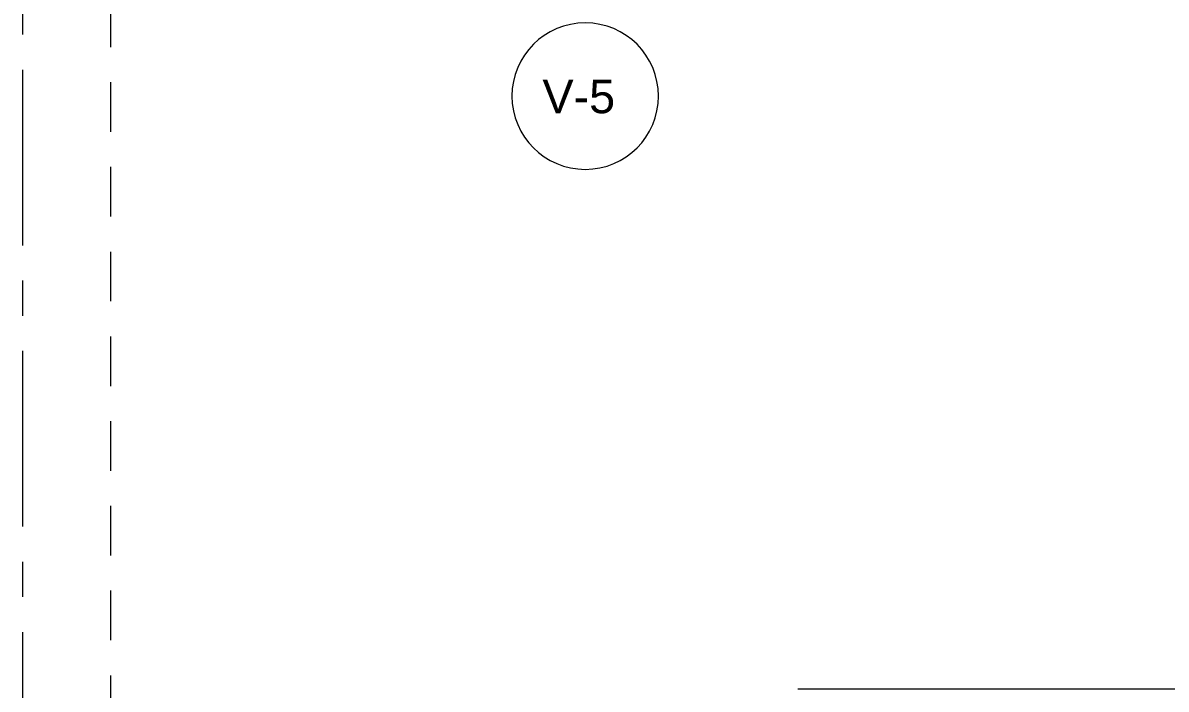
# Model space of a CAD drawing. Header units: inches. Extents: x -38 to 5698, y -33 to 92.
# Drawn here: x 115.82 to 119.073, y 27.388 to 29.283 of the extents above; entities that cross this region are included whole.
import ezdxf

# ---------------------------------------------------------------- set-up
doc = ezdxf.new("R2010")
doc.units = ezdxf.units.IN
doc.header["$MEASUREMENT"] = 0
doc.linetypes.add('Hidden Line', pattern=[0.195611, 0.141111, -0.0545])
doc.linetypes.add('Punto & Raya', pattern=[0.65, 0.5, -0.075, 0, -0.075])
for name, color, linetype in [('02 _ ARQ _ ALB _ Ejes Generales', 7, 'Continuous'), ('02 _ ARQ _ ALB _ Muros Interiores', 7, 'Continuous'), ('08 _ STR _ EXT _ 09 Vigas', 7, 'Continuous'), ('Interior - Escaleras & Barandillas', 7, 'Continuous')]:
    doc.layers.add(name, color=color, linetype=linetype)
doc.styles.add('Estilo_Generado_4', font='swisse.ttf')

msp = doc.modelspace()

# ---------------------------------------------------------------- linework, layer by layer
at = {"layer": '02 _ ARQ _ ALB _ Ejes Generales', "color": 252, "linetype": 'Punto & Raya', "lineweight": 13}
msp.add_line((115.82, 3.05), (115.82, 44.9), dxfattribs=at)
at = {"layer": '02 _ ARQ _ ALB _ Muros Interiores', "color": 251, "linetype": 'Continuous', "lineweight": 13, "flags": 128}
msp.add_lwpolyline([(117.2115, 29.075, 1), (117.6284, 29.075, 1)], format="xyb", close=True, dxfattribs=at)
at = {"layer": '08 _ STR _ EXT _ 09 Vigas', "color": 251, "linetype": 'Hidden Line', "lineweight": 13}
msp.add_line((116.07, 17.4), (116.07, 29.7), dxfattribs=at)
at = {"layer": 'Interior - Escaleras & Barandillas', "color": 161, "linetype": 'Continuous', "lineweight": 13}
msp.add_line((131.82, 27.3875), (118.0251, 27.3875), dxfattribs=at)

# ---------------------------------------------------------------- texts
at = {"layer": '02 _ ARQ _ ALB _ Muros Interiores', "color": 251, "lineweight": 25, "insert": (117.2984, 29.025), "char_height": 0.095, "attachment_point": 7, "style": 'Estilo_Generado_4'}
msp.add_mtext('\\A1;{\\pql;\\pt0;\\fSwis721 Ex BT|b0|i0|c0|p34;V-5\\fSwis721 Ex BT|b0|i0|c0|p34;\\fSwis721 Ex BT|b0|i0|c0|p34;\\fSwis721 Ex BT|b0|i0|c0|p34;}', dxfattribs=at)

doc.saveas('drawing.dxf')
